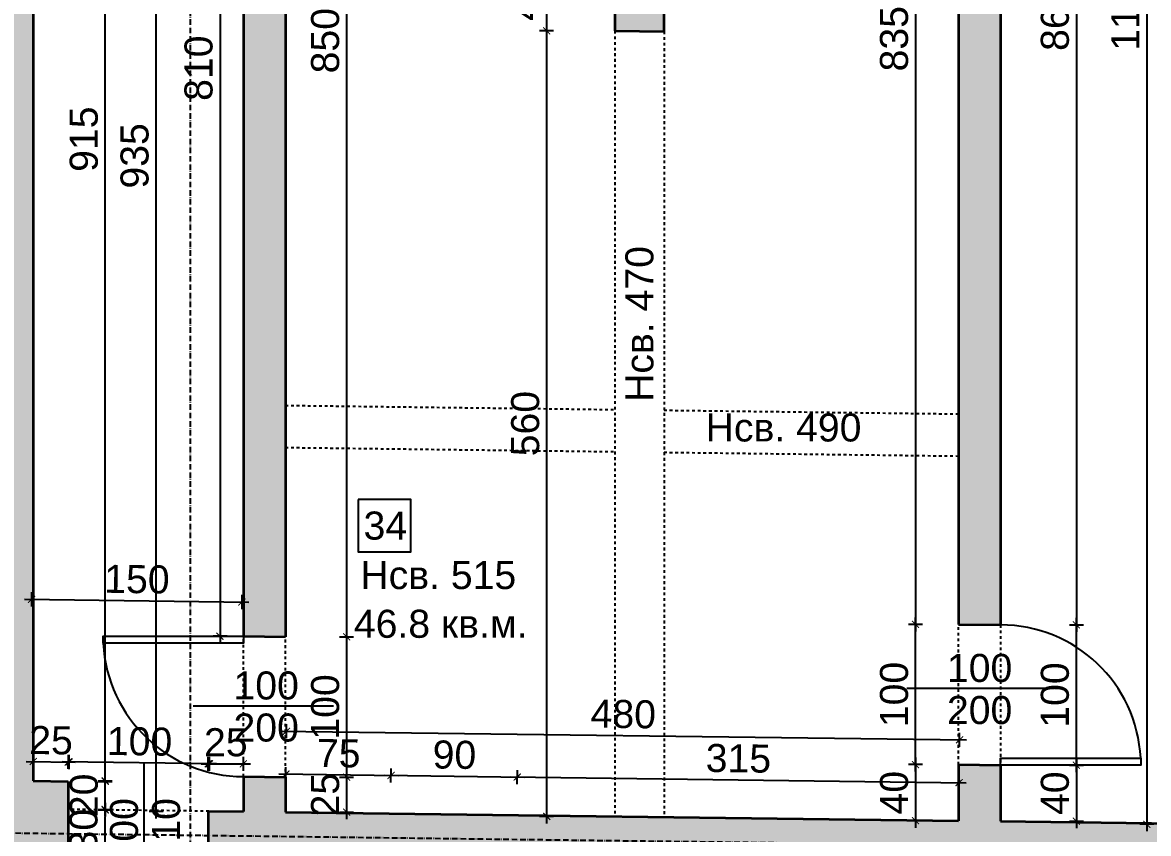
# Model space of a CAD drawing. Header units: inches. Extents: x -72385 to 39588, y -6525 to 66685.
# Drawn here: x -41120 to -40317, y 1767 to 2345 of the extents above; entities that cross this region are included whole.
import ezdxf

# ---------------------------------------------------------------- set-up
doc = ezdxf.new("R2010")
doc.units = ezdxf.units.IN
doc.header["$MEASUREMENT"] = 0
doc.linetypes.add('DashDot', pattern=[0.6, 0.4, -0.1, 0, -0.1])
doc.linetypes.add('Hidden', pattern=[0.4, 0.2, -0.2])
for name, color, linetype, lineweight in [('Врати', 251, 'Continuous', 25), ('Линия на разрез', 252, 'DashDot', 25), ('Надписи Hсв', 252, 'Continuous', 25), ('Надписи врати', 252, 'Continuous', 25), ('Надписи коти вътрешни', 252, 'Continuous', 25), ('Надписи номера на пом.', 252, 'Continuous', 25), ('Надписи площ', 252, 'Continuous', 25), ('Оси', 252, 'DashDot', 25), ('Пунктир', 253, 'Hidden', 25), ('Разрезни линии', 7, 'Continuous', 35), ('Щрих стени', 254, 'Continuous', 25)]:
    doc.layers.add(name, color=color, linetype=linetype, lineweight=lineweight)
doc.styles.add('Arial Regular', font='arial.ttf')
doc.styles.get("Standard").update_dxf_attribs({"font": 'arial.ttf'})
doc.dimstyles.new('Annotative', dxfattribs={"dimscale": 0, "dimtxt": 20, "dimasz": 5, "dimexe": 5, "dimexo": 5, "dimgap": 5, "dimtad": 1, "dimdec": 0, "dimzin": 0, "dimdsep": 46, "dimtxsty": 'Standard', "dimblk": 'ARCHTICK', "dimcen": 5, "dimdle": 5, "dimadec": 0, "dimazin": 0, "dimtfac": 1, "dimtdec": 0, "dimtofl": 0, "dimtmove": 0, "dimatfit": 3, "dimldrblk": 'ARCHTICK', "dimfxl": 5, "dimfxlon": 1, "dimtolj": 1, "dimtzin": 0, "dimarcsym": 1})

# ---------------------------------------------------------------- blocks, each defined once
blk = doc.blocks.new('_ArchTick')
at = {"color": 0, "linetype": 'ByBlock', "const_width": 0.15}
blk.add_lwpolyline([(-0.5, -0.5), (0.5, 0.5)], dxfattribs=at)
blk = doc.blocks.new('*D1893')
at = {"layer": 'Defpoints', "color": 0, "ltscale": 50, "transparency": 16777216}
for p in [(-40422.34, 1815.96), (-40422.34, 1775.96), (-40368.32, 1775.96)]:
    blk.add_point(p, dxfattribs=at)
at = {"layer": 'Надписи коти вътрешни', "color": 0, "lineweight": -2, "ltscale": 50, "transparency": 16777216}
for p, q in [((-40373.32, 1815.96), (-40363.32, 1815.96)), ((-40368.32, 1820.96), (-40368.32, 1770.96)), ((-40373.32, 1775.96), (-40363.32, 1775.96))]:
    blk.add_line(p, q, dxfattribs=at)
at = {"layer": 'Надписи коти вътрешни', "color": 0, "lineweight": -2, "ltscale": 50, "transparency": 16777216, "xscale": 5, "yscale": 5, "zscale": 5}
for p, rotation in [((-40368.32, 1815.96), 90), ((-40368.32, 1775.96), 270)]:
    blk.add_blockref('_ArchTick', p, dxfattribs=dict(at, rotation=rotation))
at = {"layer": 'Надписи коти вътрешни', "color": 0, "ltscale": 50, "transparency": 16777216, "insert": (-40383.54, 1795.96), "char_height": 20, "attachment_point": 5, "rotation": 90}
blk.add_mtext('\\A1;40', dxfattribs=at)
blk = doc.blocks.new('*D1894')
at = {"layer": 'Defpoints', "color": 0, "ltscale": 50, "transparency": 16777216}
for p in [(-40422.34, 1915.97), (-40368.32, 1915.97), (-40422.34, 1815.96)]:
    blk.add_point(p, dxfattribs=at)
at = {"layer": 'Надписи коти вътрешни', "color": 0, "lineweight": -2, "ltscale": 50, "transparency": 16777216}
for p, q in [((-40368.32, 1810.96), (-40368.32, 1920.97)), ((-40373.32, 1915.97), (-40363.32, 1915.97)), ((-40373.32, 1815.96), (-40363.32, 1815.96))]:
    blk.add_line(p, q, dxfattribs=at)
at = {"layer": 'Надписи коти вътрешни', "color": 0, "lineweight": -2, "ltscale": 50, "transparency": 16777216, "xscale": 5, "yscale": 5, "zscale": 5}
for p, rotation in [((-40368.32, 1915.97), 90), ((-40368.32, 1815.96), 270)]:
    blk.add_blockref('_ArchTick', p, dxfattribs=dict(at, rotation=rotation))
at = {"layer": 'Надписи коти вътрешни', "color": 0, "ltscale": 50, "transparency": 16777216, "insert": (-40383.54, 1865.97), "char_height": 20, "attachment_point": 5, "rotation": 90}
blk.add_mtext('\\A1;100', dxfattribs=at)
blk = doc.blocks.new('*D1895')
at = {"layer": 'Defpoints', "color": 0, "ltscale": 50, "transparency": 16777216}
for p in [(-40422.34, 2781.04), (-40422.34, 1915.97), (-40368.32, 1915.97)]:
    blk.add_point(p, dxfattribs=at)
at = {"layer": 'Надписи коти вътрешни', "color": 0, "lineweight": -2, "ltscale": 50, "transparency": 16777216}
for p, q in [((-40373.32, 2781.04), (-40363.32, 2781.04)), ((-40368.32, 2786.04), (-40368.32, 1910.97)), ((-40373.32, 1915.97), (-40363.32, 1915.97))]:
    blk.add_line(p, q, dxfattribs=at)
at = {"layer": 'Надписи коти вътрешни', "color": 0, "lineweight": -2, "ltscale": 50, "transparency": 16777216, "xscale": 5, "yscale": 5, "zscale": 5}
for p, rotation in [((-40368.32, 2781.04), 90), ((-40368.32, 1915.97), 270)]:
    blk.add_blockref('_ArchTick', p, dxfattribs=dict(at, rotation=rotation))
at = {"layer": 'Надписи коти вътрешни', "color": 0, "ltscale": 50, "transparency": 16777216, "insert": (-40383.54, 2348.51), "char_height": 20, "attachment_point": 5, "rotation": 90}
blk.add_mtext('\\A1;865', dxfattribs=at)
blk = doc.blocks.new('*D1901')
at = {"layer": 'Defpoints', "color": 0, "ltscale": 50, "transparency": 16777216}
for p in [(-40257.34, 2938.96), (-40318.1, 1773.86), (-40257.34, 1773.86)]:
    blk.add_point(p, dxfattribs=at)
at = {"layer": 'Надписи коти вътрешни', "color": 0, "lineweight": -2, "ltscale": 50, "transparency": 16777216}
for p, q in [((-40313.1, 2938.96), (-40323.1, 2938.96)), ((-40318.1, 2943.96), (-40318.1, 1768.86)), ((-40313.1, 1773.86), (-40323.1, 1773.86))]:
    blk.add_line(p, q, dxfattribs=at)
at = {"layer": 'Надписи коти вътрешни', "color": 0, "lineweight": -2, "ltscale": 50, "transparency": 16777216, "xscale": 5, "yscale": 5, "zscale": 5}
for p, rotation in [((-40318.1, 2938.96), 90), ((-40318.1, 1773.86), 270)]:
    blk.add_blockref('_ArchTick', p, dxfattribs=dict(at, rotation=rotation))
at = {"layer": 'Надписи коти вътрешни', "color": 0, "ltscale": 50, "transparency": 16777216, "insert": (-40333.31, 2356.41), "char_height": 20, "attachment_point": 5, "rotation": 90}
blk.add_mtext('\\A1;1165', dxfattribs=at)
blk = doc.blocks.new('*D1905')
at = {"layer": 'Defpoints', "color": 0, "ltscale": 50, "transparency": 16777216}
for p in [(-40932.34, 2757.53), (-40932.34, 1907.46), (-40888.7, 1907.46)]:
    blk.add_point(p, dxfattribs=at)
at = {"layer": 'Надписи коти вътрешни', "color": 0, "lineweight": -2, "ltscale": 50, "transparency": 16777216}
for p, q in [((-40888.7, 2762.53), (-40888.7, 1902.46)), ((-40893.7, 2757.53), (-40883.7, 2757.53)), ((-40893.7, 1907.46), (-40883.7, 1907.46))]:
    blk.add_line(p, q, dxfattribs=at)
at = {"layer": 'Надписи коти вътрешни', "color": 0, "lineweight": -2, "ltscale": 50, "transparency": 16777216, "xscale": 5, "yscale": 5, "zscale": 5}
for p, rotation in [((-40888.7, 2757.53), 90), ((-40888.7, 1907.46), 270)]:
    blk.add_blockref('_ArchTick', p, dxfattribs=dict(at, rotation=rotation))
at = {"layer": 'Надписи коти вътрешни', "color": 0, "ltscale": 50, "transparency": 16777216, "insert": (-40903.91, 2332.5), "char_height": 20, "attachment_point": 5, "rotation": 90}
blk.add_mtext('\\A1;850', dxfattribs=at)
blk = doc.blocks.new('*D1906')
at = {"layer": 'Defpoints', "color": 0, "ltscale": 50, "transparency": 16777216}
for p in [(-40932.34, 1907.46), (-40932.34, 1807.46), (-40888.7, 1807.46)]:
    blk.add_point(p, dxfattribs=at)
at = {"layer": 'Надписи коти вътрешни', "color": 0, "lineweight": -2, "ltscale": 50, "transparency": 16777216}
for p, q in [((-40888.7, 1912.46), (-40888.7, 1802.46)), ((-40893.7, 1907.46), (-40883.7, 1907.46)), ((-40893.7, 1807.46), (-40883.7, 1807.46))]:
    blk.add_line(p, q, dxfattribs=at)
at = {"layer": 'Надписи коти вътрешни', "color": 0, "lineweight": -2, "ltscale": 50, "transparency": 16777216, "xscale": 5, "yscale": 5, "zscale": 5}
for p, rotation in [((-40888.7, 1907.46), 90), ((-40888.7, 1807.46), 270)]:
    blk.add_blockref('_ArchTick', p, dxfattribs=dict(at, rotation=rotation))
at = {"layer": 'Надписи коти вътрешни', "color": 0, "ltscale": 50, "transparency": 16777216, "insert": (-40903.91, 1857.46), "char_height": 20, "attachment_point": 5, "rotation": 90}
blk.add_mtext('\\A1;100', dxfattribs=at)
blk = doc.blocks.new('*D1907')
at = {"layer": 'Defpoints', "color": 0, "ltscale": 50, "transparency": 16777216}
for p in [(-40932.34, 1807.46), (-40932.34, 1782.45), (-40888.7, 1782.45)]:
    blk.add_point(p, dxfattribs=at)
at = {"layer": 'Надписи коти вътрешни', "color": 0, "lineweight": -2, "ltscale": 50, "transparency": 16777216}
for p, q in [((-40893.7, 1807.46), (-40883.7, 1807.46)), ((-40888.7, 1812.46), (-40888.7, 1777.45)), ((-40893.7, 1782.45), (-40883.7, 1782.45))]:
    blk.add_line(p, q, dxfattribs=at)
at = {"layer": 'Надписи коти вътрешни', "color": 0, "lineweight": -2, "ltscale": 50, "transparency": 16777216, "xscale": 5, "yscale": 5, "zscale": 5}
for p, rotation in [((-40888.7, 1807.46), 90), ((-40888.7, 1782.45), 270)]:
    blk.add_blockref('_ArchTick', p, dxfattribs=dict(at, rotation=rotation))
at = {"layer": 'Надписи коти вътрешни', "color": 0, "ltscale": 50, "transparency": 16777216, "insert": (-40903.91, 1794.96), "char_height": 20, "attachment_point": 5, "rotation": 90}
blk.add_mtext('\\A1;25', dxfattribs=at)
blk = doc.blocks.new('*D1908')
at = {"layer": 'Defpoints', "color": 0, "ltscale": 50, "transparency": 16777216}
for p in [(-40856.99, 1808.66), (-40932.34, 1782.45), (-40857.34, 1781.5)]:
    blk.add_point(p, dxfattribs=at)
at = {"layer": 'Надписи коти вътрешни', "color": 0, "lineweight": -2, "ltscale": 50, "transparency": 16777216}
for p, q in [((-40932.06, 1804.61), (-40931.93, 1814.61)), ((-40936.99, 1809.68), (-40851.99, 1808.6)), ((-40857.06, 1803.66), (-40856.93, 1813.66))]:
    blk.add_line(p, q, dxfattribs=at)
at = {"layer": 'Надписи коти вътрешни', "color": 0, "lineweight": -2, "ltscale": 50, "transparency": 16777216, "xscale": 5, "yscale": 5, "zscale": 5}
for p, rotation in [((-40931.99, 1809.61), 179.2706286525491), ((-40856.99, 1808.66), 359.2706286525491)]:
    blk.add_blockref('_ArchTick', p, dxfattribs=dict(at, rotation=rotation))
at = {"layer": 'Надписи коти вътрешни', "color": 0, "ltscale": 50, "transparency": 16777216, "insert": (-40894.3, 1824.31), "char_height": 20, "attachment_point": 5, "rotation": 359.27063}
blk.add_mtext('\\A1;75', dxfattribs=at)
blk = doc.blocks.new('*D1909')
at = {"layer": 'Defpoints', "color": 0, "ltscale": 50, "transparency": 16777216}
for p in [(-40766.99, 1807.51), (-40857.34, 1781.5), (-40767.34, 1780.35)]:
    blk.add_point(p, dxfattribs=at)
at = {"layer": 'Надписи коти вътрешни', "color": 0, "lineweight": -2, "ltscale": 50, "transparency": 16777216}
for p, q in [((-40861.99, 1808.72), (-40761.99, 1807.45)), ((-40857.06, 1803.66), (-40856.93, 1813.66)), ((-40767.06, 1802.51), (-40766.93, 1812.51))]:
    blk.add_line(p, q, dxfattribs=at)
at = {"layer": 'Надписи коти вътрешни', "color": 0, "lineweight": -2, "ltscale": 50, "transparency": 16777216, "xscale": 5, "yscale": 5, "zscale": 5}
for p, rotation in [((-40856.99, 1808.66), 179.2706286525463), ((-40766.99, 1807.51), 359.2706286525462)]:
    blk.add_blockref('_ArchTick', p, dxfattribs=dict(at, rotation=rotation))
at = {"layer": 'Надписи коти вътрешни', "color": 0, "ltscale": 50, "transparency": 16777216, "insert": (-40811.8, 1823.3), "char_height": 20, "attachment_point": 5, "rotation": 359.27063}
blk.add_mtext('\\A1;90', dxfattribs=at)
blk = doc.blocks.new('*D1910')
at = {"layer": 'Defpoints', "color": 0, "ltscale": 50, "transparency": 16777216}
for p in [(-40451.99, 1803.5), (-40767.34, 1780.35), (-40452.34, 1776.34)]:
    blk.add_point(p, dxfattribs=at)
at = {"layer": 'Надписи коти вътрешни', "color": 0, "lineweight": -2, "ltscale": 50, "transparency": 16777216}
for p, q in [((-40771.99, 1807.58), (-40446.99, 1803.44)), ((-40767.06, 1802.51), (-40766.93, 1812.51)), ((-40452.06, 1798.5), (-40451.93, 1808.5))]:
    blk.add_line(p, q, dxfattribs=at)
at = {"layer": 'Надписи коти вътрешни', "color": 0, "lineweight": -2, "ltscale": 50, "transparency": 16777216, "xscale": 5, "yscale": 5, "zscale": 5}
for p, rotation in [((-40766.99, 1807.51), 179.2706286525475), ((-40451.99, 1803.5), 359.2706286525476)]:
    blk.add_blockref('_ArchTick', p, dxfattribs=dict(at, rotation=rotation))
at = {"layer": 'Надписи коти вътрешни', "color": 0, "ltscale": 50, "transparency": 16777216, "insert": (-40609.3, 1820.73), "char_height": 20, "attachment_point": 5, "rotation": 359.27063}
blk.add_mtext('\\A1;315', dxfattribs=at)
blk = doc.blocks.new('*D1911')
at = {"layer": 'Defpoints', "color": 0, "ltscale": 50, "transparency": 16777216}
for p in [(-40451.6, 1834.04), (-40932.34, 1782.45), (-40452.34, 1776.34)]:
    blk.add_point(p, dxfattribs=at)
at = {"layer": 'Надписи коти вътрешни', "color": 0, "lineweight": -2, "ltscale": 50, "transparency": 16777216}
for p, q in [((-40936.6, 1840.21), (-40446.6, 1833.97)), ((-40931.67, 1835.15), (-40931.54, 1845.15)), ((-40451.67, 1829.04), (-40451.54, 1839.04))]:
    blk.add_line(p, q, dxfattribs=at)
at = {"layer": 'Надписи коти вътрешни', "color": 0, "lineweight": -2, "ltscale": 50, "transparency": 16777216, "xscale": 5, "yscale": 5, "zscale": 5}
for p, rotation in [((-40931.6, 1840.15), 179.2706286525475), ((-40451.6, 1834.04), 359.2706286525475)]:
    blk.add_blockref('_ArchTick', p, dxfattribs=dict(at, rotation=rotation))
at = {"layer": 'Надписи коти вътрешни', "color": 0, "ltscale": 50, "transparency": 16777216, "insert": (-40691.41, 1852.3), "char_height": 20, "attachment_point": 5, "rotation": 359.27063}
blk.add_mtext('\\A1;480', dxfattribs=at)
blk = doc.blocks.new('*D1912')
at = {"layer": 'Defpoints', "color": 0, "ltscale": 50, "transparency": 16777216}
for p in [(-40452.34, 1816.35), (-40483.03, 1776.34), (-40452.34, 1776.34)]:
    blk.add_point(p, dxfattribs=at)
at = {"layer": 'Надписи коти вътрешни', "color": 0, "lineweight": -2, "ltscale": 50, "transparency": 16777216}
for p, q in [((-40478.03, 1816.35), (-40488.03, 1816.35)), ((-40483.03, 1821.35), (-40483.03, 1771.34)), ((-40478.03, 1776.34), (-40488.03, 1776.34))]:
    blk.add_line(p, q, dxfattribs=at)
at = {"layer": 'Надписи коти вътрешни', "color": 0, "lineweight": -2, "ltscale": 50, "transparency": 16777216, "xscale": 5, "yscale": 5, "zscale": 5}
for p, rotation in [((-40483.03, 1816.35), 90), ((-40483.03, 1776.34), 270)]:
    blk.add_blockref('_ArchTick', p, dxfattribs=dict(at, rotation=rotation))
at = {"layer": 'Надписи коти вътрешни', "color": 0, "ltscale": 50, "transparency": 16777216, "insert": (-40498.24, 1796.34), "char_height": 20, "attachment_point": 5, "rotation": 90}
blk.add_mtext('\\A1;40', dxfattribs=at)
blk = doc.blocks.new('*D1913')
at = {"layer": 'Defpoints', "color": 0, "ltscale": 50, "transparency": 16777216}
for p in [(-40483.03, 1916.35), (-40452.34, 1916.35), (-40452.34, 1816.35)]:
    blk.add_point(p, dxfattribs=at)
at = {"layer": 'Надписи коти вътрешни', "color": 0, "lineweight": -2, "ltscale": 50, "transparency": 16777216}
for p, q in [((-40483.03, 1811.35), (-40483.03, 1921.35)), ((-40478.03, 1916.35), (-40488.03, 1916.35)), ((-40478.03, 1816.35), (-40488.03, 1816.35))]:
    blk.add_line(p, q, dxfattribs=at)
at = {"layer": 'Надписи коти вътрешни', "color": 0, "lineweight": -2, "ltscale": 50, "transparency": 16777216, "xscale": 5, "yscale": 5, "zscale": 5}
for p, rotation in [((-40483.03, 1916.35), 90), ((-40483.03, 1816.35), 270)]:
    blk.add_blockref('_ArchTick', p, dxfattribs=dict(at, rotation=rotation))
at = {"layer": 'Надписи коти вътрешни', "color": 0, "ltscale": 50, "transparency": 16777216, "insert": (-40498.24, 1866.35), "char_height": 20, "attachment_point": 5, "rotation": 90}
blk.add_mtext('\\A1;100', dxfattribs=at)
blk = doc.blocks.new('*D1914')
at = {"layer": 'Defpoints', "color": 0, "ltscale": 50, "transparency": 16777216}
for p in [(-40452.34, 2751.42), (-40483.03, 1916.35), (-40452.34, 1916.35)]:
    blk.add_point(p, dxfattribs=at)
at = {"layer": 'Надписи коти вътрешни', "color": 0, "lineweight": -2, "ltscale": 50, "transparency": 16777216}
for p, q in [((-40483.03, 2756.42), (-40483.03, 1911.35)), ((-40478.03, 2751.42), (-40488.03, 2751.42)), ((-40478.03, 1916.35), (-40488.03, 1916.35))]:
    blk.add_line(p, q, dxfattribs=at)
at = {"layer": 'Надписи коти вътрешни', "color": 0, "lineweight": -2, "ltscale": 50, "transparency": 16777216, "xscale": 5, "yscale": 5, "zscale": 5}
for p, rotation in [((-40483.03, 2751.42), 90), ((-40483.03, 1916.35), 270)]:
    blk.add_blockref('_ArchTick', p, dxfattribs=dict(at, rotation=rotation))
at = {"layer": 'Надписи коти вътрешни', "color": 0, "ltscale": 50, "transparency": 16777216, "insert": (-40498.25, 2333.89), "char_height": 20, "attachment_point": 5, "rotation": 90}
blk.add_mtext('\\A1;835', dxfattribs=at)
blk = doc.blocks.new('*D1919')
at = {"layer": 'Defpoints', "color": 0, "ltscale": 50, "transparency": 16777216}
for p in [(-40697.34, 2384.51), (-40746.06, 2339.51), (-40697.34, 2339.51)]:
    blk.add_point(p, dxfattribs=at)
at = {"layer": 'Надписи коти вътрешни', "color": 0, "lineweight": -2, "ltscale": 50, "transparency": 16777216}
for p, q in [((-40746.06, 2389.51), (-40746.06, 2334.51)), ((-40741.06, 2384.51), (-40751.06, 2384.51)), ((-40741.06, 2339.51), (-40751.06, 2339.51))]:
    blk.add_line(p, q, dxfattribs=at)
at = {"layer": 'Надписи коти вътрешни', "color": 0, "lineweight": -2, "ltscale": 50, "transparency": 16777216, "xscale": 5, "yscale": 5, "zscale": 5}
for p, rotation in [((-40746.06, 2384.51), 90), ((-40746.06, 2339.51), 270)]:
    blk.add_blockref('_ArchTick', p, dxfattribs=dict(at, rotation=rotation))
at = {"layer": 'Надписи коти вътрешни', "color": 0, "ltscale": 50, "transparency": 16777216, "insert": (-40761.23, 2362.26), "char_height": 20, "attachment_point": 5, "rotation": 90}
blk.add_mtext('\\A1;45', dxfattribs=at)
blk = doc.blocks.new('*D1920')
at = {"layer": 'Defpoints', "color": 0, "ltscale": 50, "transparency": 16777216}
for p in [(-40697.34, 2339.51), (-40746.06, 1779.46), (-40697.34, 1779.46)]:
    blk.add_point(p, dxfattribs=at)
at = {"layer": 'Надписи коти вътрешни', "color": 0, "lineweight": -2, "ltscale": 50, "transparency": 16777216}
for p, q in [((-40741.06, 2339.51), (-40751.06, 2339.51)), ((-40746.06, 2344.51), (-40746.06, 1774.46)), ((-40741.06, 1779.46), (-40751.06, 1779.46))]:
    blk.add_line(p, q, dxfattribs=at)
at = {"layer": 'Надписи коти вътрешни', "color": 0, "lineweight": -2, "ltscale": 50, "transparency": 16777216, "xscale": 5, "yscale": 5, "zscale": 5}
for p, rotation in [((-40746.06, 2339.51), 90), ((-40746.06, 1779.46), 270)]:
    blk.add_blockref('_ArchTick', p, dxfattribs=dict(at, rotation=rotation))
at = {"layer": 'Надписи коти вътрешни', "color": 0, "ltscale": 50, "transparency": 16777216, "insert": (-40761.27, 2059.49), "char_height": 20, "attachment_point": 5, "rotation": 90}
blk.add_mtext('\\A1;560', dxfattribs=at)
blk = doc.blocks.new('*D7966')
at = {"layer": 'Defpoints', "color": 0, "ltscale": 50, "transparency": 16777216}
for p in [(-41087.34, 1804.43), (-41060.83, 1804.43), (-41087.34, 1784.42)]:
    blk.add_point(p, dxfattribs=at)
at = {"layer": 'Надписи коти вътрешни', "color": 0, "lineweight": -2, "ltscale": 50, "transparency": 16777216}
for p, q in [((-41060.83, 1779.42), (-41060.83, 1809.43)), ((-41065.83, 1804.43), (-41055.83, 1804.43)), ((-41065.83, 1784.42), (-41055.83, 1784.42))]:
    blk.add_line(p, q, dxfattribs=at)
at = {"layer": 'Надписи коти вътрешни', "color": 0, "lineweight": -2, "ltscale": 50, "transparency": 16777216, "xscale": 5, "yscale": 5, "zscale": 5}
for p, rotation in [((-41060.83, 1804.43), 90), ((-41060.83, 1784.42), 270)]:
    blk.add_blockref('_ArchTick', p, dxfattribs=dict(at, rotation=rotation))
at = {"layer": 'Надписи коти вътрешни', "color": 0, "ltscale": 50, "transparency": 16777216, "insert": (-41076.04, 1794.43), "char_height": 20, "attachment_point": 5, "rotation": 90}
blk.add_mtext('\\A1;20', dxfattribs=at)
blk = doc.blocks.new('*D1921')
at = {"layer": 'Defpoints', "color": 0, "ltscale": 50, "transparency": 16777216}
for p in [(-41087.16, 1818.24), (-41112.34, 1804.75), (-41087.34, 1804.43)]:
    blk.add_point(p, dxfattribs=at)
at = {"layer": 'Надписи коти вътрешни', "color": 0, "lineweight": -2, "ltscale": 50, "transparency": 16777216}
for p, q in [((-41112.23, 1813.56), (-41112.1, 1823.56)), ((-41087.23, 1813.24), (-41087.1, 1823.24)), ((-41117.16, 1818.62), (-41082.16, 1818.18))]:
    blk.add_line(p, q, dxfattribs=at)
at = {"layer": 'Надписи коти вътрешни', "color": 0, "lineweight": -2, "ltscale": 50, "transparency": 16777216, "xscale": 5, "yscale": 5, "zscale": 5}
for p, rotation in [((-41112.16, 1818.56), 179.2706286525548), ((-41087.16, 1818.24), 359.2706286525548)]:
    blk.add_blockref('_ArchTick', p, dxfattribs=dict(at, rotation=rotation))
at = {"layer": 'Надписи коти вътрешни', "color": 0, "ltscale": 50, "transparency": 16777216, "insert": (-41099.47, 1833.61), "char_height": 20, "attachment_point": 5, "rotation": 359.27063}
blk.add_mtext('\\A1;25', dxfattribs=at)
blk = doc.blocks.new('*D1922')
at = {"layer": 'Defpoints', "color": 0, "ltscale": 50, "transparency": 16777216}
for p in [(-41086.53, 1818.23), (-41086.96, 1784.42), (-40986.96, 1783.15)]:
    blk.add_point(p, dxfattribs=at)
at = {"layer": 'Надписи коти вътрешни', "color": 0, "lineweight": -2, "ltscale": 50, "transparency": 16777216}
for p, q in [((-41086.59, 1813.23), (-41086.46, 1823.23)), ((-40981.53, 1816.9), (-41091.52, 1818.3)), ((-40986.59, 1811.96), (-40986.46, 1821.96))]:
    blk.add_line(p, q, dxfattribs=at)
at = {"layer": 'Надписи коти вътрешни', "color": 0, "lineweight": -2, "ltscale": 50, "transparency": 16777216, "xscale": 5, "yscale": 5, "zscale": 5}
for p, rotation in [((-41086.53, 1818.23), 179.2706286525505), ((-40986.53, 1816.96), 359.2706286525505)]:
    blk.add_blockref('_ArchTick', p, dxfattribs=dict(at, rotation=rotation))
at = {"layer": 'Надписи коти вътрешни', "color": 0, "ltscale": 50, "transparency": 16777216, "insert": (-41036.33, 1832.81), "char_height": 20, "attachment_point": 5, "rotation": 359.27063}
blk.add_mtext('\\A1;100', dxfattribs=at)
blk = doc.blocks.new('*D1923')
at = {"layer": 'Defpoints', "color": 0, "ltscale": 50, "transparency": 16777216}
for p in [(-40962.34, 1816.96), (-40987.34, 1783.15), (-40962.34, 1782.84)]:
    blk.add_point(p, dxfattribs=at)
at = {"layer": 'Надписи коти вътрешни', "color": 0, "lineweight": -2, "ltscale": 50, "transparency": 16777216}
for p, q in [((-40992.34, 1816.96), (-40957.34, 1816.96)), ((-40987.34, 1811.96), (-40987.34, 1821.96)), ((-40962.34, 1811.96), (-40962.34, 1821.96))]:
    blk.add_line(p, q, dxfattribs=at)
at = {"layer": 'Надписи коти вътрешни', "color": 0, "lineweight": -2, "ltscale": 50, "transparency": 16777216, "xscale": 5, "yscale": 5, "zscale": 5, "rotation": 180}
blk.add_blockref('_ArchTick', (-40987.34, 1816.96), dxfattribs=at)
at = {"layer": 'Надписи коти вътрешни', "color": 0, "lineweight": -2, "ltscale": 50, "transparency": 16777216, "xscale": 5, "yscale": 5, "zscale": 5}
blk.add_blockref('_ArchTick', (-40962.34, 1816.96), dxfattribs=at)
at = {"layer": 'Надписи коти вътрешни', "color": 0, "ltscale": 50, "transparency": 16777216, "insert": (-40974.84, 1832.17), "char_height": 20, "attachment_point": 5}
blk.add_mtext('\\A1;25', dxfattribs=at)
blk = doc.blocks.new('*D1924')
at = {"layer": 'Defpoints', "color": 0, "ltscale": 50, "transparency": 16777216}
for p in [(-41112.34, 2017.26), (-40962.34, 2015.35), (-40963.39, 1932.29)]:
    blk.add_point(p, dxfattribs=at)
at = {"layer": 'Надписи коти вътрешни', "color": 0, "lineweight": -2, "ltscale": 50, "transparency": 16777216}
for p, q in [((-41113.33, 1939.2), (-41113.46, 1929.2)), ((-40963.33, 1937.29), (-40963.46, 1927.29)), ((-41118.39, 1934.26), (-40958.4, 1932.23))]:
    blk.add_line(p, q, dxfattribs=at)
at = {"layer": 'Надписи коти вътрешни', "color": 0, "lineweight": -2, "ltscale": 50, "transparency": 16777216, "xscale": 5, "yscale": 5, "zscale": 5}
for p, rotation in [((-41113.39, 1934.2), 179.2706286525554), ((-40963.39, 1932.29), 359.2706286525554)]:
    blk.add_blockref('_ArchTick', p, dxfattribs=dict(at, rotation=rotation))
at = {"layer": 'Надписи коти вътрешни', "color": 0, "ltscale": 50, "transparency": 16777216, "insert": (-41038.2, 1948.46), "char_height": 20, "attachment_point": 5, "rotation": 359.27063}
blk.add_mtext('\\A1;150', dxfattribs=at)
blk = doc.blocks.new('*D1958')
at = {"layer": 'Defpoints', "color": 0, "ltscale": 50, "transparency": 16777216}
for p in [(-40962.34, 2717.91), (-40978.98, 1907.85), (-40962.34, 1907.85)]:
    blk.add_point(p, dxfattribs=at)
at = {"layer": 'Надписи коти вътрешни', "color": 0, "lineweight": -2, "ltscale": 50, "transparency": 16777216}
for p, q in [((-40978.98, 2722.91), (-40978.98, 1902.85)), ((-40973.98, 2717.91), (-40983.98, 2717.91)), ((-40973.98, 1907.85), (-40983.98, 1907.85))]:
    blk.add_line(p, q, dxfattribs=at)
at = {"layer": 'Надписи коти вътрешни', "color": 0, "lineweight": -2, "ltscale": 50, "transparency": 16777216, "xscale": 5, "yscale": 5, "zscale": 5}
for p, rotation in [((-40978.98, 2717.91), 90), ((-40978.98, 1907.85), 270)]:
    blk.add_blockref('_ArchTick', p, dxfattribs=dict(at, rotation=rotation))
at = {"layer": 'Надписи коти вътрешни', "color": 0, "ltscale": 50, "transparency": 16777216, "insert": (-40994.19, 2312.88), "char_height": 20, "attachment_point": 5, "rotation": 90}
blk.add_mtext('\\A1;810', dxfattribs=at)
blk = doc.blocks.new('*D7965')
at = {"layer": 'Defpoints', "color": 0, "ltscale": 50, "transparency": 16777216}
for p in [(-41112.34, 2719.82), (-41060.83, 2719.82), (-41112.34, 1804.75)]:
    blk.add_point(p, dxfattribs=at)
at = {"layer": 'Надписи коти вътрешни', "color": 0, "lineweight": -2, "ltscale": 50, "transparency": 16777216}
for p, q in [((-41060.83, 1799.75), (-41060.83, 2724.82)), ((-41065.83, 2719.82), (-41055.83, 2719.82)), ((-41065.83, 1804.75), (-41055.83, 1804.75))]:
    blk.add_line(p, q, dxfattribs=at)
at = {"layer": 'Надписи коти вътрешни', "color": 0, "lineweight": -2, "ltscale": 50, "transparency": 16777216, "xscale": 5, "yscale": 5, "zscale": 5}
for p, rotation in [((-41060.83, 2719.82), 90), ((-41060.83, 1804.75), 270)]:
    blk.add_blockref('_ArchTick', p, dxfattribs=dict(at, rotation=rotation))
at = {"layer": 'Надписи коти вътрешни', "color": 0, "ltscale": 50, "transparency": 16777216, "insert": (-41076.04, 2262.28), "char_height": 20, "attachment_point": 5, "rotation": 90}
blk.add_mtext('\\A1;915', dxfattribs=at)
blk = doc.blocks.new('*D1954')
at = {"layer": 'Defpoints', "color": 0, "ltscale": 50, "transparency": 16777216}
for p in [(-41024.59, 2717.91), (-40962.34, 2717.91), (-40962.34, 1782.84)]:
    blk.add_point(p, dxfattribs=at)
at = {"layer": 'Надписи коти вътрешни', "color": 0, "lineweight": -2, "ltscale": 50, "transparency": 16777216}
for p, q in [((-41024.59, 1777.84), (-41024.59, 2722.91)), ((-41019.59, 2717.91), (-41029.59, 2717.91)), ((-41019.59, 1782.84), (-41029.59, 1782.84))]:
    blk.add_line(p, q, dxfattribs=at)
at = {"layer": 'Надписи коти вътрешни', "color": 0, "lineweight": -2, "ltscale": 50, "transparency": 16777216, "xscale": 5, "yscale": 5, "zscale": 5}
for p, rotation in [((-41024.59, 2717.91), 90), ((-41024.59, 1782.84), 270)]:
    blk.add_blockref('_ArchTick', p, dxfattribs=dict(at, rotation=rotation))
at = {"layer": 'Надписи коти вътрешни', "color": 0, "ltscale": 50, "transparency": 16777216, "insert": (-41039.81, 2250.37), "char_height": 20, "attachment_point": 5, "rotation": 90}
blk.add_mtext('\\A1;935', dxfattribs=at)
blk = doc.blocks.new('*D7967')
at = {"layer": 'Defpoints', "color": 0, "ltscale": 10, "transparency": 16777216}
for p in [(-41086.96, 1784.42), (-41087.34, 1754.42), (-41061.27, 1754.09)]:
    blk.add_point(p, dxfattribs=at)
at = {"layer": 'Надписи коти вътрешни', "color": 0, "lineweight": -2, "ltscale": 10, "transparency": 16777216}
for p, q in [((-41065.89, 1784.15), (-41055.89, 1784.03)), ((-41060.83, 1789.09), (-41061.34, 1749.09)), ((-41066.27, 1754.16), (-41056.27, 1754.03))]:
    blk.add_line(p, q, dxfattribs=at)
at = {"layer": 'Надписи коти вътрешни', "color": 0, "lineweight": -2, "ltscale": 10, "transparency": 16777216, "xscale": 5, "yscale": 5, "zscale": 5}
for p, rotation in [((-41060.89, 1784.09), 89.27062865273005), ((-41061.27, 1754.09), 269.2706286527301)]:
    blk.add_blockref('_ArchTick', p, dxfattribs=dict(at, rotation=rotation))
at = {"layer": 'Надписи коти вътрешни', "color": 0, "ltscale": 10, "transparency": 16777216, "insert": (-41076.3, 1769.29), "char_height": 20, "attachment_point": 5, "rotation": 89.27063}
blk.add_mtext('\\A1;30', dxfattribs=at)

msp = doc.modelspace()

# ---------------------------------------------------------------- hatches: boundary and pattern name
at = {"layer": 'Щрих стени', "ltscale": 10}
h = msp.add_hatch(color=256, dxfattribs=at)
h.dxf.hatch_style = 1
h.paths.add_polyline_path([(-42007.34, 2996.24), (-42042.34, 2996.68), (-42042.34, 2961.68), (-42007.34, 2961.23)])
h.paths.add_polyline_path([(-41707.34, 2992.42), (-41742.34, 2992.86), (-41742.34, 2947.86), (-41707.34, 2947.41)])
h.paths.add_polyline_path([(-41407.34, 2988.6), (-41442.34, 2989.04), (-41442.34, 2954.04), (-41407.34, 2953.6)])
h.paths.add_polyline_path([(-41707.34, 2397.37), (-41742.34, 2397.81), (-41767.34, 2398.13), (-41767.34, 2363.13), (-41742.34, 2362.81), (-41742.34, 2352.81), (-41707.34, 2352.37)], flags=17)
h.paths.add_polyline_path([(-42292.34, 2089.79), (-42292.34, 2139.8), (-42307.34, 2139.99), (-42307.34, 2024.98), (-42292.34, 2024.79), (-42292.34, 2074.79), (-41707.34, 2067.34), (-41707.34, 2062.85), (-41702.34, 2062.85), (-41702.34, 2067.28), (-41197.34, 2060.85), (-41197.34, 2030.85), (-41142.34, 2030.15), (-41142.34, 1745.12), (-41702.34, 1752.25), (-41702.34, 1962.85), (-41707.34, 1962.85), (-41707.34, 1797.32), (-41742.34, 1797.77), (-41742.34, 1787.77), (-41767.34, 1788.08), (-41767.34, 1753.08), (-41742.34, 1752.76), (-41707.34, 1752.32), (-41707.34, 1557.85), (-41702.34, 1557.85), (-41702.34, 1747.25), (-41142.34, 1740.12), (-41142.34, 1660.12), (-41112.34, 1659.74), (-41112.34, 1754.74), (-41087.34, 1754.42), (-41087.34, 1804.43), (-41112.34, 1804.75), (-41112.34, 2949.84), (-40882.34, 2946.91), (-40882.34, 2966.91), (-40907.34, 2967.23), (-40907.34, 2982.23), (-41142.34, 2985.22), (-41142.34, 2105.15), (-41197.34, 2105.85), (-41197.34, 2075.85)])
h.paths.add_polyline_path([(-42007.34, 1196.09), (-42042.34, 1196.54), (-42042.34, 1161.53), (-42007.34, 1161.09)])
h.paths.add_polyline_path([(-41707.34, 1192.27), (-41702.34, 1192.21), (-41702.34, 1457.85), (-41707.34, 1457.85), (-41707.34, 1202.27), (-41742.34, 1202.72), (-41742.34, 1157.71), (-41707.34, 1157.27)])
h.paths.add_polyline_path([(-41407.34, 1188.45), (-41442.34, 1188.9), (-41442.34, 1153.9), (-41407.34, 1153.45)])
h = msp.add_hatch(color=256, dxfattribs=at)
h.dxf.hatch_style = 1
h.paths.add_polyline_path([(-41112.34, 1404.71), (-40967.34, 1402.87), (-40967.34, 1432.87), (-41112.34, 1434.72), (-41112.34, 1499.72), (-41142.34, 1500.1), (-41142.34, 1150.08), (-41107.34, 1149.63), (-41107.34, 1194.63), (-41112.34, 1194.7)])
h.paths.add_polyline_path([(-40782.34, 1430.52), (-40867.34, 1431.6), (-40867.34, 1401.6), (-40842.34, 1401.28), (-40842.34, 1181.26), (-40842.34, 1146.26), (-40807.34, 1145.81), (-40807.34, 1180.81), (-40812.34, 1180.88), (-40812.34, 1400.9), (-40782.34, 1400.51)])
h.paths.add_polyline_path([(-40207.34, 1423.2), (-40682.34, 1429.24), (-40682.34, 1399.24), (-40337.34, 1394.85), (-40337.34, 1379.85), (-40257.34, 1378.83), (-40257.34, 1173.81), (-40542.34, 1177.44), (-40542.34, 1142.44), (-40222.34, 1138.36), (-40222.34, 1403.39), (-40207.34, 1403.19)])
h.paths.add_polyline_path([(-40222.34, 2498.47), (-40257.34, 2498.92), (-40257.34, 1773.86), (-40422.34, 1775.96), (-40422.34, 1815.96), (-40452.34, 1816.35), (-40452.34, 1776.34), (-40932.34, 1782.45), (-40932.34, 1807.46), (-40962.34, 1807.84), (-40962.34, 1782.84), (-40987.34, 1783.15), (-40987.34, 1753.15), (-40207.34, 1743.22), (-40207.34, 1763.22), (-40222.34, 1763.41)])
h.paths.add_polyline_path([(-40932.34, 2757.53), (-40917.34, 2757.34), (-40917.34, 2787.34), (-40962.34, 2787.92), (-40962.34, 1907.85), (-40932.34, 1907.46)])
h.paths.add_polyline_path([(-40422.34, 2781.04), (-40662.34, 2784.1), (-40662.34, 2809.1), (-40692.34, 2809.48), (-40692.34, 2784.48), (-40817.34, 2786.07), (-40817.34, 2756.07), (-40452.34, 2751.42), (-40452.34, 1916.35), (-40422.34, 1915.97)])
h.paths.add_polyline_path([(-40662.34, 2384.07), (-40697.34, 2384.51), (-40697.34, 2339.51), (-40662.34, 2339.06)], flags=17)
h.paths.add_polyline_path([(-40222.34, 2973.51), (-40717.34, 2979.81), (-40717.34, 2964.81), (-40742.34, 2965.13), (-40742.34, 2945.13), (-40692.34, 2944.49), (-40692.34, 2939.49), (-40662.34, 2939.11), (-40662.34, 2944.11), (-40257.34, 2938.96), (-40257.34, 2638.93), (-40222.34, 2638.49)])

# ---------------------------------------------------------------- linework, layer by layer
at = {"layer": 'Врати', "ltscale": 50}
for points in [[(-40962.34, 1907.85), (-40962.34, 1902.85), (-41062.34, 1902.85), (-41062.34, 1907.85)], [(-40422.34, 1815.96), (-40422.34, 1820.96), (-40322.34, 1820.96), (-40322.34, 1815.96)]]:
    msp.add_lwpolyline(points, close=True, dxfattribs=at)
for centre, start, end in [((-40422.34, 1815.96), 2.86598, 90), ((-40962.34, 1907.85), 182.86598, 270)]:
    msp.add_arc(centre, 100, start, end, dxfattribs=at)
at = {"layer": 'Линия на разрез', "ltscale": 10}
msp.add_line((-40999.92, 1148.26), (-40999.92, 3115.76), dxfattribs=at)
at = {"layer": 'Надписи врати', "ltscale": 50}
for p, q in [((-40489.27, 1870.76), (-40389.27, 1870.76)), ((-40998.02, 1858.29), (-40898.02, 1858.29)), ((-41032.96, 1717.21), (-41032.96, 1817.21))]:
    msp.add_line(p, q, dxfattribs=at)
at = {"layer": 'Надписи номера на пом.', "ltscale": 50}
msp.add_lwpolyline([(-40880.48, 2005.47), (-40880.48, 1967.97), (-40842.98, 1967.97), (-40842.98, 2005.47)], close=True, dxfattribs=at)
at = {"layer": 'Оси', "ltscale": 10}
msp.add_lwpolyline([(-39839.84, 1751.04), (-51384.84, 1898.02), (-51384.84, 2028.03), (-52699.84, 2044.77)], dxfattribs=at)
at = {"layer": 'Пунктир', "ltscale": 10}
for p, q in [((-40697.34, 2339.51), (-40697.34, 1779.46)), ((-40662.34, 2339.06), (-40662.34, 1779.02)), ((-40932.34, 2072.48), (-40697.34, 2069.49)), ((-40662.34, 2069.05), (-40452.34, 2066.37)), ((-40932.34, 2042.48), (-40697.34, 2039.49)), ((-40662.34, 2039.04), (-40452.34, 2036.37)), ((-40452.34, 1816.35), (-40452.34, 1916.34)), ((-40422.34, 1915.96), (-40422.34, 1815.96)), ((-40962.34, 1807.84), (-40962.34, 1907.85)), ((-40932.34, 1807.46), (-40932.34, 1907.45)), ((-40986.96, 1783.15), (-41086.96, 1784.42))]:
    msp.add_line(p, q, dxfattribs=at)
at = {"layer": 'Разрезни линии', "ltscale": 50}
for p, q in [((-41112.34, 2949.84), (-41112.34, 1804.75)), ((-40962.34, 2787.92), (-40962.34, 1907.85)), ((-40422.34, 2781.04), (-40422.34, 1915.97)), ((-40932.34, 2757.53), (-40932.34, 1907.46)), ((-40452.34, 2751.42), (-40452.34, 1916.35)), ((-40452.34, 1916.35), (-40422.34, 1915.97)), ((-40962.34, 1907.85), (-40932.34, 1907.46)), ((-40452.34, 1816.35), (-40422.34, 1815.96)), ((-40452.34, 1816.35), (-40452.34, 1776.34)), ((-40422.34, 1815.96), (-40422.34, 1775.96)), ((-40962.34, 1807.84), (-40932.34, 1807.46)), ((-40962.34, 1807.84), (-40962.34, 1782.84)), ((-40932.34, 1807.46), (-40932.34, 1782.45)), ((-41112.34, 1804.75), (-41087.34, 1804.43)), ((-41087.34, 1804.43), (-41087.34, 1754.42)), ((-40987.34, 1783.15), (-40987.34, 1753.15)), ((-40987.34, 1783.15), (-40962.34, 1782.84)), ((-40932.34, 1782.45), (-40452.34, 1776.34)), ((-40422.34, 1775.96), (-40257.34, 1773.86))]:
    msp.add_line(p, q, dxfattribs=at)
msp.add_lwpolyline([(-40697.34, 2339.51), (-40662.34, 2339.06), (-40662.34, 2384.07), (-40697.34, 2384.51)], close=True, dxfattribs=at)

# ---------------------------------------------------------------- texts
at = {"layer": 'Надписи Hсв', "ltscale": 100, "insert": (-40689.93, 2074.95), "char_height": 20, "width": 180.4891, "attachment_point": 1, "rotation": 90, "style": 'Arial Regular'}
msp.add_mtext('\\pxt8;Hсв. 470', dxfattribs=at)
at = {"layer": 'Надписи Hсв', "ltscale": 100, "char_height": 20, "width": 180.4891, "attachment_point": 1, "style": 'Arial Regular'}
for s, insert in [('\\pxt8;Hсв. 490', (-40632.69, 2066.74)), ('\\pxt8;Hсв. 515', (-40878.89, 1961.51))]:
    msp.add_mtext(s, dxfattribs=dict(at, insert=insert))
at = {"layer": 'Надписи врати', "ltscale": 100, "char_height": 20, "width": 180.4891, "attachment_point": 1, "style": 'Arial Regular'}
for s, insert in [('100', (-40460.61, 1895.28)), ('100', (-40969.36, 1882.8)), ('200', (-40460.61, 1865.28)), ('200', (-40969.36, 1852.8))]:
    msp.add_mtext(s, dxfattribs=dict(at, insert=insert))
at = {"layer": 'Надписи врати', "ltscale": 100, "char_height": 20, "width": 180.4891, "attachment_point": 1, "rotation": 90, "style": 'Arial Regular'}
for s, insert in [('100', (-41057.48, 1745.88)), ('210', (-41027.48, 1745.88))]:
    msp.add_mtext(s, dxfattribs=dict(at, insert=insert))
at = {"layer": 'Надписи номера на пом.', "ltscale": 100, "insert": (-40951.34, 1996.79), "char_height": 20, "width": 180.4891, "attachment_point": 1, "style": 'Arial Regular'}
msp.add_mtext('\\pxqc;34', dxfattribs=at)
at = {"layer": 'Надписи площ', "ltscale": 100, "insert": (-40883.53, 1926.77), "char_height": 20, "width": 180.4891, "attachment_point": 1, "style": 'Arial Regular'}
msp.add_mtext('46.8 кв.м.', dxfattribs=at)

# ---------------------------------------------------------------- dimensions: what is measured, and where the dimension line sits
at = {"layer": 'Надписи коти вътрешни', "ltscale": 50}
for base, p1, p2, picture, middle in [((-40318.1, 1773.86), (-40257.34, 2938.96), (-40257.34, 1773.86), '*D1901', (-40333.31, 2356.41)), ((-40368.32, 1915.97), (-40422.34, 2781.04), (-40422.34, 1915.97), '*D1895', (-40383.54, 2348.51)), ((-40888.7, 1907.46), (-40932.34, 2757.53), (-40932.34, 1907.46), '*D1905', (-40903.91, 2332.5)), ((-40483.03, 1916.35), (-40452.34, 2751.42), (-40452.34, 1916.35), '*D1914', (-40498.25, 2333.89)), ((-41060.83, 2719.82), (-41112.34, 1804.75), (-41112.34, 2719.82), '*D7965', (-41076.04, 2262.28)), ((-41024.59, 2717.91), (-40962.34, 1782.84), (-40962.34, 2717.91), '*D1954', (-41039.81, 2250.37)), ((-40978.98, 1907.85), (-40962.34, 2717.91), (-40962.34, 1907.85), '*D1958', (-40994.19, 2312.88)), ((-40746.06, 1779.46), (-40697.34, 2339.51), (-40697.34, 1779.46), '*D1920', (-40761.27, 2059.49)), ((-40483.03, 1916.35), (-40452.34, 1816.35), (-40452.34, 1916.35), '*D1913', (-40498.24, 1866.35)), ((-40368.32, 1915.97), (-40422.34, 1815.96), (-40422.34, 1915.97), '*D1894', (-40383.54, 1865.97)), ((-40888.7, 1807.46), (-40932.34, 1907.46), (-40932.34, 1807.46), '*D1906', (-40903.91, 1857.46)), ((-40483.03, 1776.34), (-40452.34, 1816.35), (-40452.34, 1776.34), '*D1912', (-40498.24, 1796.34)), ((-40368.32, 1775.96), (-40422.34, 1815.96), (-40422.34, 1775.96), '*D1893', (-40383.54, 1795.96))]:
    dim = msp.add_linear_dim(base=base, p1=p1, p2=p2, angle=90, dimstyle='Annotative', override={"dimscale": 0, "dimtix": 0, "dimtofl": 0, "dimtmove": 0, "dimatfit": 3}, dxfattribs=at)
    dim.commit()
    dim.dimension.update_dxf_attribs({"geometry": picture, "text_midpoint": middle})
for base, p1, p2, angle, picture, middle, dimtype in [((-40746.06, 2339.51), (-40697.34, 2384.51), (-40697.34, 2339.51), 90, '*D1919', (-40746.06, 2362.26), 128), ((-41087.16, 1818.24), (-41112.34, 1804.75), (-41087.34, 1804.43), 359.27063, '*D1921', (-41099.66, 1818.4), 129), ((-41060.83, 1804.43), (-41087.34, 1784.42), (-41087.34, 1804.43), 90, '*D7966', (-41060.83, 1794.43), 128), ((-40888.7, 1782.45), (-40932.34, 1807.46), (-40932.34, 1782.45), 90, '*D1907', (-40888.7, 1794.96), 128)]:
    dim = msp.add_linear_dim(base=base, p1=p1, p2=p2, angle=angle, dimstyle='Annotative', override={"dimscale": 0, "dimtix": 0, "dimtofl": 0, "dimtmove": 0, "dimatfit": 3}, dxfattribs=at)
    dim.commit()
    dim.dimension.update_dxf_attribs({"geometry": picture, "text_midpoint": middle, "dimtype": dimtype})
for p1, p2, distance, picture, middle in [((-41112.34, 2017.26), (-40962.34, 2015.35), -83.07, '*D1924', (-41038.2, 1948.46)), ((-40932.34, 1782.45), (-40452.34, 1776.34), 57.7, '*D1911', (-40691.41, 1852.3)), ((-40986.96, 1783.15), (-41086.96, 1784.42), -33.81, '*D1922', (-41036.33, 1832.81)), ((-40932.34, 1782.45), (-40857.34, 1781.5), 27.16, '*D1908', (-40894.3, 1824.31)), ((-40857.34, 1781.5), (-40767.34, 1780.35), 27.16, '*D1909', (-40811.8, 1823.3)), ((-40767.34, 1780.35), (-40452.34, 1776.34), 27.16, '*D1910', (-40609.3, 1820.73))]:
    dim = msp.add_aligned_dim(p1=p1, p2=p2, distance=distance, dimstyle='Annotative', override={"dimscale": 0, "dimtix": 0, "dimtofl": 0, "dimtmove": 0, "dimatfit": 3}, dxfattribs=at)
    dim.commit()
    dim.dimension.update_dxf_attribs({"geometry": picture, "text_midpoint": middle})
dim = msp.add_linear_dim(base=(-40962.34, 1816.96), p1=(-40987.34, 1783.15), p2=(-40962.34, 1782.84), dimstyle='Annotative', override={"dimscale": 0, "dimtix": 0, "dimtofl": 0, "dimtmove": 0, "dimatfit": 3}, dxfattribs=at)
dim.commit()
dim.dimension.update_dxf_attribs({"geometry": '*D1923', "text_midpoint": (-40974.84, 1816.96), "dimtype": 128})
at = {"layer": 'Надписи коти вътрешни', "ltscale": 10}
dim = msp.add_linear_dim(base=(-41061.27, 1754.09), p1=(-41086.96, 1784.42), p2=(-41087.34, 1754.42), angle=269.27063, dimstyle='Annotative', override={"dimscale": 0, "dimtix": 0, "dimtofl": 0, "dimtmove": 0, "dimatfit": 3}, dxfattribs=at)
dim.commit()
dim.dimension.update_dxf_attribs({"geometry": '*D7967', "text_midpoint": (-41061.08, 1769.09), "dimtype": 129})

doc.saveas('drawing.dxf')
